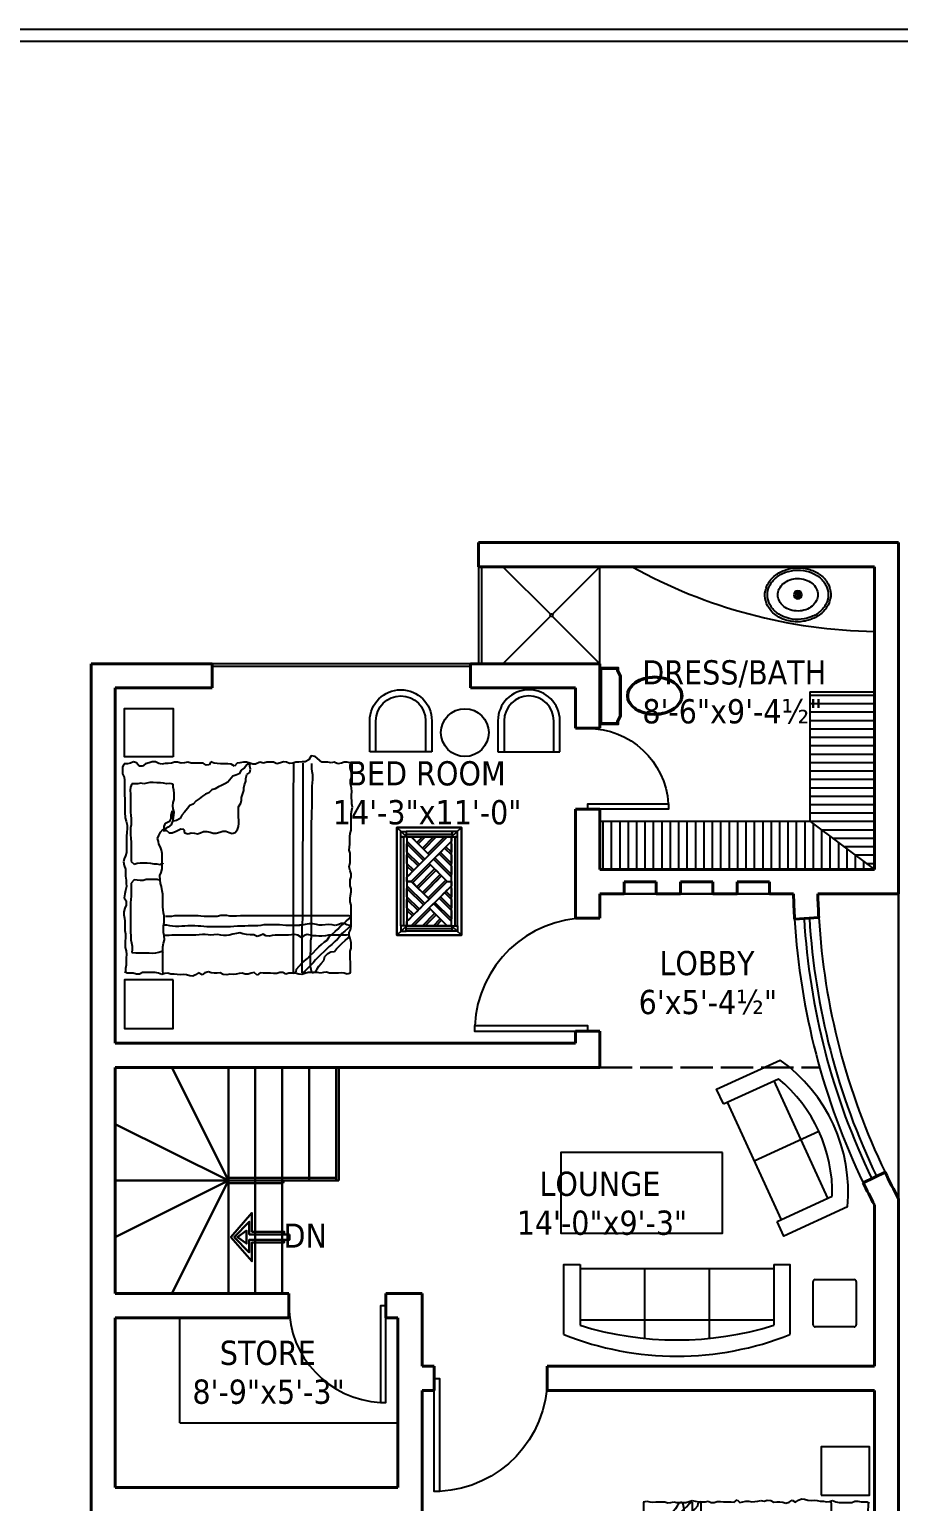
# Model space of a CAD drawing. Header units: inches. Extents: x -33 to 2609, y 38 to 945.
# Drawn here: x 1960 to 2283, y 398 to 945 of the extents above; entities that cross this region are included whole.
import ezdxf
from ezdxf.enums import TextEntityAlignment as Align

# ---------------------------------------------------------------- set-up
doc = ezdxf.new("R2010")
doc.units = ezdxf.units.IN
doc.header["$MEASUREMENT"] = 0
doc.linetypes.add('ACAD_ISO02W100', pattern=[15, 12, -3])
for name, color, linetype in [('D WIND', 12, 'Continuous'), ('FIXTU', 135, 'Continuous'), ('FURN', 11, 'Continuous'), ('FURN 2', 40, 'Continuous'), ('TEXT', 6, 'Continuous')]:
    doc.layers.add(name, color=color, linetype=linetype)
doc.layers.add('WALL 1', color=5, linetype='Continuous', lineweight=40)
doc.layers.add('WALL 2', color=200, linetype='Continuous', lineweight=30)
doc.styles.add('ATTR', font='romans.shx', dxfattribs={"width": 0.8, "height": 0.7})
doc.styles.get("Standard").update_dxf_attribs({"font": 'TAHOMA.TTF'})

# ---------------------------------------------------------------- blocks, each defined once
blk = doc.blocks.new('WC')
for points in [[(-8, -7.5), (-7, -9.5), (-7, -10.5), (0, -10.5), (0, 10.5), (-7, 10.5), (-7, 9.5), (-8, 7.5)], [(-7.5, -7.38), (-6.5, -9.38), (-6.5, -10), (-0.5, -10), (-0.5, 10), (-6.5, 10), (-6.5, 9.38), (-7.5, 7.38)]]:
    blk.add_lwpolyline(points, close=True)
blk.add_ellipse((-20.4, -0.11), major_axis=(10.27, 0), ratio=0.702515)
blk.add_open_spline([(-10.63, -0.11), (-10.63, 0.48), (-10.74, 1.07), (-11.26, 2.39), (-11.76, 3.12), (-13.09, 4.41), (-13.93, 4.99), (-15.86, 5.89), (-16.95, 6.23), (-19.23, 6.61), (-20.42, 6.66), (-22.75, 6.46), (-23.89, 6.22), (-25.96, 5.47), (-26.9, 4.97), (-28.45, 3.78), (-29.06, 3.09), (-29.9, 1.64), (-30.13, 0.87), (-30.2, -0.67), (-30.04, -1.44), (-29.34, -2.92), (-28.79, -3.63), (-27.35, -4.88), (-26.47, -5.42), (-24.47, -6.26), (-23.36, -6.56), (-21.05, -6.86), (-19.86, -6.86), (-17.55, -6.58), (-16.43, -6.29), (-14.42, -5.47), (-13.53, -4.94), (-12.07, -3.7), (-11.51, -3), (-10.8, -1.56), (-10.63, -0.83), (-10.63, -0.11)], degree=3, knots=[0, 0, 0, 0, 0.271398, 0.271398, 0.626197, 0.626197, 0.980997, 0.980997, 1.335796, 1.335796, 1.690595, 1.690595, 2.045394, 2.045394, 2.400193, 2.400193, 2.754992, 2.754992, 3.109792, 3.109792, 3.464591, 3.464591, 3.81939, 3.81939, 4.174189, 4.174189, 4.528988, 4.528988, 4.883787, 4.883787, 5.238587, 5.238587, 5.593386, 5.593386, 5.948185, 5.948185, 6.283185, 6.283185, 6.283185, 6.283185])
blk = doc.blocks.new('WC7')
at = {"xscale": -1, "rotation": 270}
blk.add_blockref('WC', (-0.25, -0.5), dxfattribs=at)
blk = doc.blocks.new('A$C214E517B')
at = {"color": 241}
blk.add_blockref('WC7', (8.52, 28.25), dxfattribs=at)
blk = doc.blocks.new('Sink - Oval top')
for p, q in [((-1, 0), (1, 0)), ((0, 1), (0, -1))]:
    blk.add_line(p, q)
at = {"linetype": 'Continuous'}
for points in [[(-12.23, 0.39, 0.117634), (-11.46, -3.36, 0.104469), (-8.88, -6.8, 0.090016), (-5.08, -9.07, 0.08192), (-0.32, -10.02, 0.08192), (4.49, -9.38, 0.090016), (8.42, -7.36, 0.104469), (11.22, -4.09, 0.117634), (12.23, -0.39, 0.117634), (11.46, 3.36, 0.104469), (8.88, 6.8, 0.090016), (5.08, 9.07, 0.08192), (0.32, 10.02, 0.08192), (-4.49, 9.38, 0.090016), (-8.42, 7.36, 0.104469), (-11.22, 4.09, 0.117634)], [(-11.29, 0.16, 0.118622), (-10.52, -3.25, 0.104678), (-8.07, -6.36, 0.089562), (-4.54, -8.37, 0.081185), (-0.13, -9.15, 0.081185), (4.3, -8.49, 0.089562), (7.89, -6.58, 0.104678), (10.42, -3.55, 0.118622), (11.29, -0.16, 0.118622), (10.52, 3.25, 0.104678), (8.07, 6.36, 0.089562), (4.54, 8.37, 0.081185), (0.13, 9.15, 0.081185), (-4.3, 8.49, 0.089562), (-7.89, 6.58, 0.104678), (-10.42, 3.55, 0.118622)], [(-7.42, 0.08, 0.118283), (-6.91, -2.17, 0.104607), (-5.29, -4.21, 0.089718), (-2.97, -5.53, 0.081436), (-0.07, -6.04, 0.081436), (2.84, -5.59, 0.089718), (5.2, -4.33, 0.104607), (6.86, -2.32, 0.118283), (7.42, -0.08, 0.118283), (6.91, 2.17, 0.104607), (5.29, 4.21, 0.089718), (2.97, 5.53, 0.081436), (0.07, 6.04, 0.081436), (-2.84, 5.59, 0.089718), (-5.2, 4.33, 0.104607), (-6.86, 2.32, 0.118283)]]:
    blk.add_lwpolyline(points, format="xyb", close=True, dxfattribs=at)
for radius in [1.5, 1]:
    blk.add_circle((0, 0), radius)
blk = doc.blocks.new('D-30')
at = {"layer": 'D WIND'}
blk.add_lwpolyline([(0, 0), (2, 0), (2, 30), (0, 30)], close=True, dxfattribs=at)
blk.add_arc((0, 0), 30, 0, 86.1774, dxfattribs=at)
blk = doc.blocks.new('D-42')
at = {"layer": 'D WIND'}
blk.add_lwpolyline([(0, 0), (2, 0), (2, 42), (0, 42)], close=True, dxfattribs=at)
blk.add_arc((0, 0), 42, 0, 87.2706, dxfattribs=at)
blk = doc.blocks.new('D-36')
at = {"layer": 'D WIND'}
blk.add_lwpolyline([(0, 0), (2, 0), (2, 36), (0, 36)], close=True, dxfattribs=at)
blk.add_arc((0, 0), 36, 0, 86.8153, dxfattribs=at)
blk = doc.blocks.new('ARROW')
blk.add_lwpolyline([(1, -19.79), (2, -19.79), (2, -7.79), (9, -7.79), (0, 0), (-9, -7.79), (-2, -7.79), (-2, -19.79), (-1, -19.79)])
for points in [[(-1, -21.77), (1, -21.77), (1, -6.79), (5.7, -6.79), (0, -1.2), (-5.7, -6.79), (-1, -6.79)], [(0, -5.79), (2.39, -5.79), (0, -2.4), (-2.39, -5.79)]]:
    blk.add_lwpolyline(points, close=True)
blk = doc.blocks.new('QBED')
at = {"layer": 'FURN'}
for p, q in [((20.45, 83.99), (20.17, 82.74)), ((20.17, 82.74), (20.45, 81.64)), ((20.59, 83.99), (24.46, 83.99)), ((24.46, 83.99), (25.99, 83.85)), ((25.99, 83.85), (28.62, 83.85)), ((28.62, 83.85), (29.73, 84.13)), ((29.73, 84.13), (31.94, 84.13)), ((31.94, 84.13), (33.33, 83.85)), ((32.6, 81.93), (33.54, 82.95)), ((33.33, 83.85), (34.43, 83.44)), ((33.54, 82.95), (34.25, 83.48)), ((34.43, 83.44), (35.54, 83.44)), ((34.76, 83.55), (34.63, 82.48)), ((34.63, 82.48), (34.63, 75.82)), ((35.54, 83.44), (36.65, 83.99)), ((37.09, 82.9), (36.11, 81.88)), ((36.65, 83.99), (37.9, 84.13)), ((38.03, 83.97), (37.09, 82.9)), ((37.9, 84.13), (45.79, 84.13)), ((38.23, 83.68), (38.49, 82.62)), ((38.49, 82.62), (38.89, 81.55)), ((38.74, 81.17), (39.76, 82.28)), ((39.76, 82.28), (40.74, 83.3)), ((40.74, 83.3), (41.67, 84.06)), ((41.96, 83.28), (41.83, 83.82)), ((41.96, 43.03), (41.96, 83.28)), ((45.79, 84.13), (47.03, 83.85)), ((47.03, 83.85), (48.28, 83.85)), ((48.28, 83.85), (49.39, 83.99)), ((49.39, 83.99), (50.77, 84.13)), ((50.77, 84.13), (51.88, 84.13)), ((51.88, 84.13), (52.99, 83.85)), ((52.99, 83.85), (55.2, 83.85)), ((55.2, 83.85), (56.31, 84.13)), ((56.31, 84.13), (57.42, 84.13)), ((57.42, 84.13), (58.53, 83.85)), ((58.53, 83.85), (60.05, 83.44)), ((60.05, 83.44), (61.57, 83.85)), ((61.57, 83.85), (65.03, 83.85)), ((65.03, 83.85), (66.14, 83.44)), ((66.14, 83.44), (67.25, 83.58)), ((67.25, 83.58), (68.36, 83.71)), ((68.36, 83.71), (71.26, 83.71)), ((71.26, 83.71), (72.37, 83.85)), ((72.37, 83.85), (73.62, 84.13)), ((73.62, 84.13), (79.71, 84.13)), ((79.71, 84.13), (81.1, 84.41)), ((81.1, 84.41), (82.2, 84.68)), ((82.2, 84.68), (83.45, 84.41)), ((83.45, 84.41), (84.56, 84.41)), ((84.56, 84.41), (85.66, 84.27)), ((85.66, 84.27), (86.77, 84.27)), ((86.77, 84.27), (87.88, 84.41)), ((87.88, 84.41), (89.4, 84.27)), ((89.4, 84.27), (90.79, 83.99)), ((90.79, 83.99), (92.17, 83.99)), ((92.17, 83.99), (93.42, 84.41)), ((93.42, 84.41), (94.53, 84.41)), ((94.53, 84.41), (96.74, 83.85)), ((96.74, 83.85), (97.99, 83.85)), ((97.99, 83.85), (98.54, 84.13)), ((98.54, 84.13), (98.82, 82.74)), ((98.82, 82.74), (98.82, 81.64)), ((20.45, 81.64), (20.59, 80.53)), ((20.59, 80.53), (20.45, 79.42)), ((20.45, 79.42), (20.45, 76.1)), ((27.76, 75.53), (28.38, 76.6)), ((28.38, 76.6), (28.51, 78.02)), ((28.51, 78.02), (29.54, 78.68)), ((29.54, 78.68), (30.51, 79.75)), ((31.18, 77.04), (30.43, 75.97)), ((30.51, 79.75), (31.67, 80.82)), ((32.25, 78.11), (31.18, 77.04)), ((31.67, 80.82), (32.6, 81.93)), ((33.14, 79.13), (32.25, 78.11)), ((34.16, 79.97), (33.14, 79.13)), ((33.94, 76.06), (35, 77.13)), ((35.18, 80.77), (34.16, 79.97)), ((35, 77.13), (35.98, 78.19)), ((36.11, 81.88), (35.18, 80.77)), ((35.98, 78.19), (36.83, 79.22)), ((36.83, 79.22), (37.89, 80.11)), ((37.89, 80.11), (38.74, 81.17)), ((38.49, 79.28), (38.23, 78.22)), ((38.23, 78.22), (38.49, 77.15)), ((38.89, 80.48), (38.49, 79.28)), ((38.49, 77.15), (38.63, 75.82)), ((38.89, 81.55), (38.89, 80.48)), ((98.54, 80.53), (98.26, 79.28)), ((98.26, 79.28), (98.82, 77.9)), ((98.82, 81.64), (98.54, 80.53)), ((98.82, 77.9), (98.68, 76.79)), ((98.68, 76.79), (98.82, 75.55)), ((20.45, 76.1), (20.86, 74.99)), ((20.73, 73.89), (20.45, 72.78)), ((20.45, 72.78), (20.73, 71.67)), ((20.86, 74.99), (20.73, 73.89)), ((20.73, 71.67), (20.73, 68.21)), ((21, 70.78), (22.07, 71.49)), ((22.07, 71.49), (23.09, 72.15)), ((23.09, 72.15), (24.11, 73)), ((24.11, 73), (25.18, 73.97)), ((25.18, 73.97), (26.74, 74.42)), ((26.38, 71.93), (25.4, 70.91)), ((27.49, 72.95), (26.38, 71.93)), ((26.74, 74.42), (27.76, 75.53)), ((28.47, 73.97), (27.49, 72.95)), ((29.4, 75.04), (28.47, 73.97)), ((29.14, 71.09), (30.25, 72.11)), ((30.43, 75.97), (29.4, 75.04)), ((30.25, 72.11), (31.18, 73.17)), ((31.18, 73.17), (32.16, 74.24)), ((32.16, 74.24), (32.78, 75.26)), ((32.78, 75.26), (33.94, 76.06)), ((34.36, 74.62), (34.23, 73.29)), ((34.23, 73.29), (34.23, 72.22)), ((34.23, 72.22), (34.36, 71.15)), ((34.63, 75.82), (34.36, 74.62)), ((34.36, 71.15), (34.36, 70.09)), ((38.63, 75.82), (38.36, 73.42)), ((38.36, 73.42), (38.36, 72.35)), ((38.36, 72.35), (38.63, 71.29)), ((38.63, 71.29), (38.76, 69.95)), ((98.82, 75.55), (98.82, 73.33)), ((98.82, 73.33), (101.03, 70.84)), ((20.31, 66.97), (20.03, 65.86)), ((20.03, 65.86), (20.17, 64.75)), ((20.73, 68.21), (20.31, 66.97)), ((20.47, 65.93), (20.51, 66.38)), ((20.51, 66.07), (20.47, 65.93)), ((21.36, 67.13), (20.51, 66.07)), ((20.63, 65.96), (37.43, 65.96)), ((20.65, 69.71), (21, 70.78)), ((20.76, 69.55), (21.83, 69.29)), ((22.38, 68.07), (21.36, 67.13)), ((21.83, 69.29), (23.03, 69.02)), ((23.36, 69.09), (22.38, 68.07)), ((23.03, 69.02), (27.56, 69.02)), ((23.14, 64.91), (24.2, 65.84)), ((24.34, 70.11), (23.36, 69.09)), ((24.2, 65.84), (25.05, 66.87)), ((25.4, 70.91), (24.34, 70.11)), ((25.05, 66.87), (25.94, 67.93)), ((25.94, 67.93), (27, 69)), ((27, 69), (28.07, 70.11)), ((27.56, 69.02), (28.89, 69.15)), ((28.07, 70.11), (29.14, 71.09)), ((28.89, 69.15), (32.63, 69.15)), ((32.63, 69.15), (33.83, 69.42)), ((34.49, 66.75), (33.69, 65.69)), ((33.69, 65.69), (34.63, 64.36)), ((33.83, 69.42), (76.63, 69.42)), ((34.36, 70.09), (34.63, 69.02)), ((34.89, 67.82), (34.49, 66.75)), ((34.63, 69.02), (34.89, 67.82)), ((37.43, 65.96), (39.43, 66.09)), ((38.63, 67.15), (38.36, 66.09)), ((38.36, 66.09), (38.36, 65.02)), ((38.76, 68.62), (38.63, 67.15)), ((38.76, 69.95), (38.76, 68.62)), ((39.43, 66.09), (40.49, 66.22)), ((40.49, 66.22), (98.49, 66.35)), ((76.63, 69.42), (78.23, 69.55)), ((78.23, 69.55), (80.36, 69.55)), ((80.36, 69.55), (82.23, 69.69)), ((82.23, 69.69), (89.96, 69.69)), ((89.96, 69.69), (91.16, 69.82)), ((91.16, 69.82), (92.49, 69.95)), ((92.49, 69.95), (94.23, 69.95)), ((94.23, 69.95), (95.43, 69.69)), ((95.43, 69.69), (96.49, 69.55)), ((96.49, 69.55), (98.36, 69.55)), ((98.96, 66), (98.82, 64.75)), ((99.79, 68.49), (98.96, 67.1)), ((98.96, 67.1), (98.96, 66)), ((101.17, 69.32), (99.79, 68.49)), ((101.03, 70.84), (101.17, 69.32)), ((20.17, 64.75), (20.45, 63.37)), ((20.45, 61.01), (20.17, 59.91)), ((89.16, 62.62), (20.36, 62.62)), ((20.45, 63.37), (20.45, 61.01)), ((20.51, 62.6), (21, 63.8)), ((21, 63.8), (22.03, 63.89)), ((22.03, 63.89), (23.14, 64.91)), ((34.63, 64.36), (34.89, 63.29)), ((34.76, 61.96), (34.63, 60.89)), ((34.63, 60.89), (34.63, 55.96)), ((34.89, 63.29), (34.76, 61.96)), ((38.23, 65.16), (38.23, 59.96)), ((93.29, 62.76), (89.16, 62.62)), ((98.49, 62.76), (93.29, 62.76)), ((98.54, 62.54), (98.4, 61.29)), ((98.4, 61.29), (98.82, 60.18)), ((98.82, 63.64), (98.54, 62.54)), ((98.82, 64.75), (98.82, 63.64)), ((98.82, 60.18), (98.96, 59.08)), ((20.17, 59.91), (20.73, 58.8)), ((20.73, 57.69), (20.31, 56.59)), ((20.31, 56.59), (20.31, 55.34)), ((20.31, 55.34), (20.45, 54.23)), ((20.73, 58.8), (20.73, 57.69)), ((34.49, 54.89), (34.23, 53.83)), ((34.63, 55.96), (34.49, 54.89)), ((38.23, 59.96), (38.49, 57.56)), ((38.49, 57.56), (38.49, 51.69)), ((98.68, 57.97), (98.26, 56.59)), ((98.26, 56.59), (98.82, 55.34)), ((98.96, 59.08), (98.68, 57.97)), ((98.82, 55.34), (98.82, 52.85)), ((20.59, 50.36), (19.76, 49.25)), ((19.76, 49.25), (20.73, 48.14)), ((20.45, 54.23), (20.45, 51.46)), ((20.45, 51.46), (20.59, 50.36)), ((34.49, 50.36), (34.09, 49.29)), ((34.09, 49.29), (34.76, 47.96)), ((34.23, 53.83), (34.36, 52.49)), ((34.36, 52.49), (35.03, 51.43)), ((35.03, 51.43), (34.49, 50.36)), ((38.23, 50.63), (38.09, 49.56)), ((38.09, 49.56), (38.09, 45.96)), ((38.49, 51.69), (38.23, 50.63)), ((98.82, 50.22), (98.13, 48.7)), ((98.82, 52.85), (98.54, 51.6)), ((98.54, 51.6), (98.82, 50.22)), ((20.45, 47.04), (20.17, 45.93)), ((20.17, 45.93), (20.17, 44.82)), ((20.17, 44.82), (20.45, 43.71)), ((20.73, 48.14), (20.45, 47.04)), ((34.76, 47.96), (34.76, 46.63)), ((34.76, 46.63), (34.89, 45.3)), ((34.89, 45.3), (35.16, 43.96)), ((35.16, 43.96), (35.43, 42.76)), ((38.09, 45.96), (37.96, 44.63)), ((37.96, 44.63), (37.96, 41.96)), ((85.8, 43.44), (86.91, 43.85)), ((86.91, 43.85), (88.3, 44.27)), ((88.3, 44.27), (89.4, 44.27)), ((89.4, 44.27), (90.51, 44.54)), ((90.51, 44.54), (91.76, 45.1)), ((91.76, 45.1), (92.86, 45.1)), ((92.86, 45.1), (94.25, 45.37)), ((94.25, 45.37), (95.08, 46.48)), ((95.08, 46.48), (96.33, 46.76)), ((96.74, 44.54), (95.91, 43.3)), ((96.33, 46.76), (97.43, 46.48)), ((97.85, 45.37), (96.74, 44.54)), ((97.43, 46.48), (98.54, 46.62)), ((98.54, 46.62), (97.85, 45.37)), ((98.13, 48.7), (98.13, 47.59)), ((98.13, 47.59), (98.54, 46.48)), ((98.54, 46.48), (98.82, 45.24)), ((98.82, 44.13), (98.68, 42.88)), ((98.82, 45.24), (98.82, 44.13)), ((20.17, 39.15), (19.9, 38.04)), ((20.17, 41.5), (20.03, 40.39)), ((20.03, 40.39), (20.17, 39.15)), ((20.31, 42.61), (20.17, 41.5)), ((20.45, 43.71), (20.31, 42.61)), ((34.63, 38.9), (34.49, 37.83)), ((35.03, 40.23), (34.63, 38.9)), ((35.29, 41.56), (35.03, 40.23)), ((35.43, 42.76), (35.29, 41.56)), ((37.83, 40.63), (37.69, 39.3)), ((37.69, 39.3), (37.69, 30.5)), ((37.96, 41.96), (37.83, 40.63)), ((41.83, 41.56), (41.96, 43.03)), ((41.83, 39.03), (41.83, 41.56)), ((42.09, 37.83), (41.83, 39.03)), ((72.37, 39.98), (72.79, 41.08)), ((72.79, 38.87), (72.37, 39.98)), ((72.79, 41.08), (73.9, 41.91)), ((73.2, 37.62), (72.79, 38.87)), ((73.9, 41.91), (75, 42.33)), ((75, 42.33), (76.11, 42.47)), ((76.11, 42.47), (77.22, 42.47)), ((77.22, 42.47), (78.6, 42.33)), ((78.6, 42.33), (82.34, 42.33)), ((82.34, 42.33), (83.59, 43.16)), ((83.59, 43.16), (84.7, 43.44)), ((84.7, 43.44), (85.8, 43.44)), ((91.48, 38.32), (90.79, 37.21)), ((93.7, 40.25), (91.48, 38.32)), ((94.11, 41.36), (93.7, 40.25)), ((94.53, 42.61), (94.11, 41.36)), ((95.91, 43.3), (94.53, 42.61)), ((98.54, 41.78), (97.43, 40.81)), ((97.43, 40.81), (98.13, 39.56)), ((98.13, 39.56), (98.26, 38.32)), ((98.26, 38.32), (98.26, 35.69)), ((98.68, 42.88), (98.54, 41.78)), ((19.9, 38.04), (20.03, 36.65)), ((20.03, 36.65), (20.59, 35.55)), ((20.59, 35.55), (20.45, 34.44)), ((20.45, 34.44), (20.45, 33.33)), ((20.45, 33.33), (20.59, 32.23)), ((34.49, 37.83), (34.49, 36.77)), ((34.49, 36.77), (34.63, 35.7)), ((34.63, 35.7), (34.89, 34.63)), ((34.76, 33.17), (34.63, 32.1)), ((34.89, 34.63), (34.76, 33.17)), ((41.69, 34.37), (42.09, 35.7)), ((41.69, 29.57), (41.69, 34.37)), ((42.09, 35.7), (42.09, 37.83)), ((72.51, 34.02), (72.93, 35.41)), ((72.51, 32.92), (72.51, 34.02)), ((72.93, 31.81), (72.51, 32.92)), ((72.93, 35.41), (73.2, 36.52)), ((73.2, 36.52), (73.2, 37.62)), ((88.99, 33.61), (88.57, 32.36)), ((89.68, 34.86), (88.99, 33.61)), ((90.23, 35.96), (89.68, 34.86)), ((90.79, 37.21), (90.23, 35.96)), ((98.26, 35.69), (98.4, 34.44)), ((98.4, 34.44), (98.54, 33.33)), ((98.54, 33.33), (98.96, 32.09)), ((20.59, 29.87), (19.9, 28.77)), ((19.9, 28.77), (20.59, 27.52)), ((20.59, 27.52), (19.9, 26.41)), ((20.59, 32.23), (21, 31.12)), ((21, 31.12), (20.59, 29.87)), ((34.63, 32.1), (34.76, 31.03)), ((34.76, 27.7), (34.63, 26.5)), ((34.76, 31.03), (34.89, 29.97)), ((34.89, 28.9), (34.76, 27.7)), ((34.89, 29.97), (34.89, 28.9)), ((37.69, 30.5), (37.83, 29.44)), ((37.83, 29.44), (37.96, 28.37)), ((37.96, 28.37), (37.96, 27.3)), ((41.83, 28.37), (41.69, 29.57)), ((41.96, 27.3), (41.83, 28.37)), ((72.23, 27.1), (72.65, 28.21)), ((72.65, 28.21), (73.06, 29.32)), ((73.06, 30.56), (72.93, 31.81)), ((73.06, 29.32), (73.06, 30.56)), ((85.25, 27.66), (84.56, 26.55)), ((86.22, 28.9), (85.25, 27.66)), ((87.05, 30.01), (86.22, 28.9)), ((87.46, 31.26), (87.05, 30.01)), ((88.57, 32.36), (87.46, 31.26)), ((97.85, 31.39), (97.71, 30.29)), ((97.71, 30.29), (98.54, 29.18)), ((98.96, 32.09), (97.85, 31.39)), ((98.54, 29.18), (98.54, 24.75)), ((19.9, 26.41), (19.34, 25.3)), ((19.34, 25.3), (19.48, 24.2)), ((19.48, 24.2), (19.9, 22.95)), ((19.9, 22.95), (20.03, 21.71)), ((34.63, 26.5), (34.63, 17.57)), ((37.96, 27.3), (38.09, 26.1)), ((38.09, 23.44), (37.96, 22.37)), ((37.96, 22.37), (37.96, 21.31)), ((38.09, 26.1), (38.09, 23.44)), ((41.96, 18.64), (41.96, 27.3)), ((72.51, 26), (72.23, 27.1)), ((72.23, 23.64), (72.65, 24.75)), ((72.65, 22.26), (72.23, 23.64)), ((72.65, 24.75), (72.51, 26)), ((74.03, 21.98), (72.65, 22.26)), ((74.17, 20.88), (74.03, 21.98)), ((80.26, 22.26), (79.16, 21.29)), ((81.65, 23.37), (80.26, 22.26)), ((82.76, 24.2), (81.65, 23.37)), ((83.31, 25.44), (82.76, 24.2)), ((84.56, 26.55), (83.31, 25.44)), ((98.54, 24.75), (98.82, 23.51)), ((98.68, 22.26), (98.54, 21.01)), ((98.82, 23.51), (98.68, 22.26)), ((20.03, 21.71), (19.9, 20.6)), ((19.9, 20.6), (20.03, 19.49)), ((20.03, 19.49), (20.17, 18.38)), ((20.17, 18.38), (20.17, 17.14)), ((20.17, 17.14), (20.45, 16.03)), ((34.63, 17.57), (34.49, 16.51)), ((34.49, 16.51), (34.49, 14.37)), ((37.96, 21.31), (37.83, 20.11)), ((37.83, 20.11), (37.83, 18.91)), ((37.83, 18.91), (37.96, 17.84)), ((37.96, 17.84), (38.09, 16.77)), ((38.09, 16.77), (38.36, 15.71)), ((41.69, 17.57), (41.96, 18.64)), ((41.69, 15.17), (41.69, 17.57)), ((72.65, 17.69), (73.2, 19.21)), ((72.65, 16.58), (72.65, 17.69)), ((73.62, 15.48), (72.65, 16.58)), ((73.2, 19.21), (74.17, 20.88)), ((75.56, 17.28), (74.73, 16.17)), ((76.94, 17.83), (75.56, 17.28)), ((76.25, 15.2), (76.94, 16.72)), ((76.66, 16.72), (77.91, 17.28)), ((76.94, 16.72), (76.66, 16.72)), ((76.8, 18.11), (78.05, 18.11)), ((76.94, 18.11), (76.8, 17.83)), ((77.22, 19.35), (76.94, 18.11)), ((77.91, 20.6), (77.22, 19.35)), ((79.16, 21.29), (77.91, 20.6)), ((78.6, 17.97), (77.91, 18.11)), ((77.91, 17.28), (79.16, 17.28)), ((78.05, 18.11), (79.16, 18.25)), ((79.71, 17.97), (78.6, 17.97)), ((79.16, 18.25), (80.26, 18.38)), ((79.16, 17.28), (80.82, 17.83)), ((80.82, 17.83), (79.71, 17.97)), ((80.26, 18.38), (81.51, 18.11)), ((81.51, 18.11), (82.62, 17.97)), ((82.62, 17.97), (83.86, 18.11)), ((83.86, 18.11), (84.97, 18.38)), ((84.97, 18.38), (87.33, 18.38)), ((87.33, 18.38), (88.43, 18.25)), ((88.43, 18.25), (89.54, 18.11)), ((89.54, 18.11), (90.65, 18.11)), ((90.65, 18.11), (90.93, 16.86)), ((90.93, 16.86), (90.79, 15.62)), ((98.54, 17.42), (98.4, 16.17)), ((98.54, 21.01), (98.82, 19.63)), ((98.82, 18.52), (98.54, 17.42)), ((98.82, 19.63), (98.82, 18.52)), ((20.31, 14.92), (20.03, 13.82)), ((20.03, 13.82), (20.45, 12.57)), ((20.45, 16.03), (20.31, 14.92)), ((20.31, 14.37), (21.42, 14.23)), ((20.45, 12.57), (20.73, 11.33)), ((20.73, 11.33), (20.73, 6.62)), ((21.42, 14.23), (30.28, 14.23)), ((27.93, 10.49), (28.06, 11.6)), ((28.06, 11.6), (28.34, 12.71)), ((28.62, 13.82), (28.2, 14.37)), ((28.34, 12.71), (28.62, 13.82)), ((30.28, 14.23), (31.66, 14.51)), ((31.66, 14.51), (32.91, 14.79)), ((32.91, 14.79), (34.43, 14.65)), ((34.43, 14.65), (35.54, 14.51)), ((34.49, 14.37), (34.49, 14.64)), ((35.54, 14.51), (38.03, 14.51)), ((38.03, 14.51), (39.28, 14.65)), ((38.36, 15.71), (38.36, 14.64)), ((39.28, 14.65), (41.77, 14.65)), ((41.77, 14.65), (42.88, 14.51)), ((42.88, 14.51), (43.99, 14.37)), ((43.99, 14.37), (45.1, 14.23)), ((45.1, 14.23), (49.8, 14.23)), ((49.8, 14.23), (51.05, 13.96)), ((51.05, 13.96), (52.71, 13.68)), ((52.71, 13.68), (53.82, 13.4)), ((53.82, 13.4), (55.2, 13.26)), ((54.93, 13.4), (55.34, 12.16)), ((55.2, 13.26), (56.73, 13.12)), ((55.34, 12.16), (55.34, 8)), ((56.73, 13.12), (57.83, 13.54)), ((57.83, 13.54), (59.22, 13.96)), ((59.22, 13.96), (64.9, 13.96)), ((60.88, 13.12), (61.43, 14.23)), ((61.16, 12.02), (60.88, 13.12)), ((61.43, 14.23), (61.16, 14.09)), ((61.16, 10.91), (61.16, 12.02)), ((64.9, 13.96), (66.14, 13.68)), ((66.14, 13.68), (67.25, 13.4)), ((67.25, 13.4), (68.36, 12.71)), ((68.36, 12.71), (69.46, 12.57)), ((69.46, 12.57), (70.57, 12.29)), ((70.57, 12.29), (71.68, 12.71)), ((71.68, 12.71), (72.93, 13.4)), ((72.93, 13.4), (74.03, 14.37)), ((74.17, 15.06), (73.06, 14.65)), ((73.06, 14.65), (75, 14.65)), ((74.03, 14.37), (73.62, 15.48)), ((74.73, 16.17), (74.17, 15.06)), ((75, 14.65), (76.25, 15.2)), ((90.79, 15.62), (91.06, 14.51)), ((91.06, 14.51), (91.2, 13.4)), ((91.2, 13.4), (91.2, 12.02)), ((91.2, 12.02), (91.34, 10.63)), ((98.4, 15.06), (98.13, 13.82)), ((98.13, 13.82), (98.4, 12.71)), ((98.4, 16.17), (98.4, 15.06)), ((98.4, 12.71), (98.96, 11.46)), ((98.96, 11.46), (98.96, 10.22)), ((20.73, 6.62), (20.17, 5.51)), ((20.17, 5.51), (20.17, 4.4)), ((28.06, 9.11), (27.93, 10.49)), ((28.06, 4.13), (28.06, 9.11)), ((55.34, 8), (54.93, 6.9)), ((54.93, 6.9), (54.93, 5.79)), ((54.93, 5.79), (55.06, 4.68)), ((61.3, 9.66), (61.16, 10.91)), ((61.43, 8.42), (61.3, 9.66)), ((61.3, 4.68), (61.43, 5.79)), ((61.43, 5.79), (61.43, 8.42)), ((91.06, 8.28), (90.79, 7.17)), ((90.79, 7.17), (91.06, 6.07)), ((91.06, 6.07), (90.79, 4.96)), ((91.34, 9.39), (91.06, 8.28)), ((91.34, 10.63), (91.34, 9.39)), ((98.26, 7.73), (97.43, 6.62)), ((97.43, 6.62), (97.43, 5.37)), ((98.68, 9.11), (98.26, 7.73)), ((98.96, 10.22), (98.68, 9.11)), ((20.17, 4.4), (20.45, 3.16)), ((20.45, 3.16), (20.45, 0.94)), ((20.45, 0.94), (21, -0.02)), ((22.25, 0.39), (20.73, 0.39)), ((23.5, 0.53), (22.25, 0.39)), ((26.13, 0.53), (23.5, 0.53)), ((27.37, 0.67), (26.13, 0.53)), ((28.76, 0.53), (27.37, 0.67)), ((28.2, 2.74), (28.06, 4.13)), ((29.31, 2.88), (28.2, 2.74)), ((30, 0.25), (28.76, 0.53)), ((30.56, 2.88), (29.31, 2.88)), ((32.22, 0.25), (30, 0.25)), ((31.8, 2.61), (30.56, 2.88)), ((32.91, 2.33), (31.8, 2.61)), ((33.74, 0.39), (32.22, 0.25)), ((34.3, 2.33), (32.91, 2.33)), ((35.13, 0.39), (33.74, 0.39)), ((35.82, 2.19), (34.3, 2.33)), ((36.37, 0.11), (35.13, 0.39)), ((46.62, 2.19), (35.82, 2.19)), ((39.83, 0.11), (36.37, 0.11)), ((40.94, -0.02), (39.83, 0.11)), ((44.68, 0.11), (43.3, -0.3)), ((45.79, 0.53), (44.68, 0.11)), ((47.31, 0.53), (45.79, 0.53)), ((47.86, 2.33), (46.62, 2.19)), ((48.42, -0.16), (47.31, 0.53)), ((49.11, 2.47), (47.86, 2.33)), ((49.94, 0.11), (48.42, -0.16)), ((53.96, 2.47), (49.11, 2.47)), ((51.19, 0.39), (49.94, 0.11)), ((52.71, 0.67), (51.19, 0.39)), ((53.96, 0.53), (52.71, 0.67)), ((55.2, 3.57), (53.96, 2.47)), ((55.06, 0.53), (53.96, 0.53)), ((55.06, 4.68), (55.2, 3.57)), ((56.59, 0.39), (55.06, 0.53)), ((59.08, 0.39), (56.59, 0.39)), ((60.46, -0.16), (59.08, 0.39)), ((61.02, 3.57), (61.3, 4.68)), ((61.99, 2.47), (61.02, 3.57)), ((69.19, 2.47), (61.99, 2.47)), ((64.06, 0.39), (62.96, -0.16)), ((65.31, 0.67), (64.06, 0.39)), ((71.26, 0.67), (65.31, 0.67)), ((70.57, 2.33), (69.19, 2.47)), ((71.96, 2.19), (70.57, 2.33)), ((72.93, 0.81), (71.26, 0.67)), ((74.45, 2.19), (71.96, 2.19)), ((74.17, 0.94), (72.93, 0.81)), ((75.42, 0.94), (74.17, 0.94)), ((75.56, 2.47), (74.45, 2.19)), ((76.94, 0.53), (75.42, 0.94)), ((77.91, 2.47), (75.56, 2.47)), ((78.19, 0.25), (76.94, 0.53)), ((79.02, 2.33), (77.91, 2.47)), ((80.26, 0.11), (78.19, 0.25)), ((80.26, 2.19), (79.02, 2.33)), ((87.05, 2.19), (80.26, 2.19)), ((85.39, 0.11), (80.26, 0.11)), ((86.5, -0.02), (85.39, 0.11)), ((88.43, 2.05), (87.05, 2.19)), ((89.54, 2.19), (88.43, 2.05)), ((90.79, 2.74), (89.54, 2.19)), ((90.79, 4.96), (90.79, 2.74)), ((97.43, 5.37), (98.68, 4.4)), ((98.54, 2.19), (98.26, 1.08)), ((98.26, 1.08), (98.26, -0.16)), ((98.96, 3.3), (98.54, 2.19)), ((98.68, 4.4), (98.96, 3.3)), ((42.19, -0.3), (40.94, -0.02)), ((43.3, -0.3), (42.19, -0.3)), ((61.85, -0.44), (60.46, -0.16)), ((62.96, -0.16), (61.85, -0.44)), ((92.17, -0.02), (86.5, -0.02)), ((93.28, -0.16), (92.17, -0.02)), ((94.53, -0.72), (93.28, -0.16)), ((97.16, -0.72), (94.53, -0.72)), ((98.26, -0.16), (97.16, -0.72))]:
    blk.add_line(p, q, dxfattribs=at)
for points in [[(18, 18), (18, 0), (0, 0), (0, 18)], [(100.82, 18), (100.82, 0), (118.82, 0), (118.82, 18)]]:
    blk.add_lwpolyline(points, close=True, dxfattribs=at)
blk = doc.blocks.new('CHAIR3')
at = {"color": 0}
for p, q in [((15, 15), (0, 15)), ((0, 15), (0, -15)), ((15, 12), (0, 12)), ((0, -12), (15, -12)), ((0, -15), (15, -15))]:
    blk.add_line(p, q, dxfattribs=at)
for radius in [15, 12]:
    blk.add_arc((15, 0), radius, 270, 90, dxfattribs=at)
blk = doc.blocks.new('TABLE-1')
at = {"layer": 'FURN'}
for p, q in [((25.73, 7.86), (-14.27, 7.86)), ((-14.27, 7.86), (-14.27, -16.14)), ((-12.77, 6.36, -15.5), (-12.77, 4.36, -15.5)), ((-10.77, 6.36, -15.5), (-12.77, 6.36, -15.5)), ((-10.77, 4.36, -15.5), (-10.77, 6.36, -15.5)), ((22.23, 6.36, -2), (-10.77, 6.36, -2)), ((-10.77, 6.36, -2), (-10.77, 5.36, -2)), ((22.23, 4.36, -15.5), (22.23, 6.36, -15.5)), ((22.23, 6.36, -15.5), (24.23, 6.36, -15.5)), ((22.23, 5.36, -2), (22.23, 6.36, -2)), ((24.23, 6.36, -15.5), (24.23, 4.36, -15.5)), ((25.73, -16.14), (25.73, 7.86)), ((-12.77, 4.36, -15.5), (-10.77, 4.36, -15.5)), ((-12.77, -12.64, -2), (-12.77, 4.36, -2)), ((-12.77, 4.36, -2), (-11.77, 4.36, -2)), ((-11.77, 4.36, -2), (-11.77, -12.64, -2)), ((-10.77, 5.36, -2), (22.23, 5.36, -2)), ((4.13, 4.11, 1), (-10.77, -10.8, 1)), ((-10.77, -12.39, 1), (-10.77, 4.11, 1)), ((-10.77, 4.11, 1), (22.23, 4.11, 1)), ((-10.77, 2.52, 1), (-10.77, 4.11, 1)), ((-10.77, 4.11, 1), (-9.18, 4.11, 1)), ((-4.12, -4.14, 1), (-10.77, 2.52, 1)), ((-10.28, 1.99, 1), (-10.77, 1.51, 1)), ((-10.77, -1.59, 1), (-8.73, 0.44, 1)), ((-8.73, 0.44, 1), (-10.28, 1.99, 1)), ((-9.18, 4.11, 1), (-2.52, -2.55, 1)), ((-9.18, -12.39, 1), (5.73, 2.52, 1)), ((-8.19, 4.11, 1), (-2.06, -2.06, 1)), ((-0.51, -0.51, 1), (-5.08, 4.11, 1)), ((-4.08, 4.11, 1), (0, 0, 1)), ((1.55, 1.55, 1), (-0.97, 4.11, 1)), ((6.2, 2, 1), (-0.44, -4.61, 1)), ((0, 0, 1), (1.55, 1.55, 1)), ((0.03, 4.11, 1), (2.06, 2.06, 1)), ((1.11, -6.16, 1), (7.76, 0.41, 1)), ((2.06, 2.06, 1), (3.61, 3.61, 1)), ((3.61, 3.61, 1), (3.13, 4.11, 1)), ((5.73, 4.11, 1), (4.13, 4.11, 1)), ((20.63, 4.11, 1), (5.73, -10.8, 1)), ((5.73, 2.52, 1), (5.73, 4.11, 1)), ((5.73, 2.52, 1), (5.73, 4.11, 1)), ((5.73, 4.11, 1), (7.32, 4.11, 1)), ((12.38, -4.14, 1), (5.73, 2.52, 1)), ((7.76, 0.41, 1), (6.2, 2, 1)), ((7.32, 4.11, 1), (13.98, -2.55, 1)), ((7.32, -12.39, 1), (22.23, 2.52, 1)), ((8.31, 4.11, 1), (14.44, -2.06, 1)), ((15.99, -0.51, 1), (11.42, 4.11, 1)), ((12.42, 4.11, 1), (16.5, 0, 1)), ((18.05, 1.55, 1), (15.53, 4.11, 1)), ((22.23, 1.52, 1), (16.06, -4.61, 1)), ((16.5, 0, 1), (18.05, 1.55, 1)), ((16.53, 4.11, 1), (18.56, 2.06, 1)), ((18.56, 2.06, 1), (20.11, 3.61, 1)), ((20.11, 3.61, 1), (19.63, 4.11, 1)), ((22.23, 4.11, 1), (20.63, 4.11, 1)), ((24.23, 4.36, -15.5), (22.23, 4.36, -15.5)), ((22.23, 4.11, 1), (22.23, -12.39, 1)), ((22.23, 2.52, 1), (22.23, 4.11, 1)), ((23.23, 4.36, -2), (23.23, -12.64, -2)), ((24.23, 4.36, -2), (23.23, 4.36, -2)), ((24.23, -12.64, -2), (24.23, 4.36, -2)), ((-8.22, -0.07, 1), (-10.77, -2.59, 1)), ((-10.77, -5.7, 1), (-6.67, -1.62, 1)), ((-6.16, -2.13, 1), (-10.77, -6.69, 1)), ((-10.77, -9.81, 1), (-4.61, -3.68, 1)), ((-6.67, -1.62, 1), (-8.22, -0.07, 1)), ((-4.61, -3.68, 1), (-6.16, -2.13, 1)), ((-2.06, -2.06, 1), (-0.51, -0.51, 1)), ((-0.93, -4.14, 1), (5.73, -10.8, 1)), ((-0.44, -4.61, 1), (1.11, -6.16, 1)), ((8.27, -0.06, 1), (1.62, -6.67, 1)), ((3.17, -8.22, 1), (9.82, -1.65, 1)), ((10.33, -2.12, 1), (3.68, -8.73, 1)), ((5.23, -10.28, 1), (11.88, -3.71, 1)), ((9.82, -1.65, 1), (8.27, -0.06, 1)), ((11.88, -3.71, 1), (10.33, -2.12, 1)), ((14.44, -2.06, 1), (15.99, -0.51, 1)), ((15.57, -4.14, 1), (22.23, -10.8, 1)), ((16.06, -4.61, 1), (17.61, -6.16, 1)), ((17.61, -6.16, 1), (22.23, -1.59, 1)), ((22.23, -2.59, 1), (18.12, -6.67, 1)), ((-10.77, -10.8, 1), (-10.77, -12.39, 1)), ((-7.08, -10.36, 1), (-8.67, -11.91, 1)), ((-5.08, -12.39, 1), (-7.08, -10.36, 1)), ((-5.02, -8.3, 1), (-6.61, -9.85, 1)), ((-6.61, -9.85, 1), (-4.08, -12.39, 1)), ((-0.97, -12.39, 1), (-5.02, -8.3, 1)), ((-2.96, -6.24, 1), (-4.54, -7.79, 1)), ((-4.54, -7.79, 1), (0.03, -12.39, 1)), ((3.13, -12.39, 1), (-2.96, -6.24, 1)), ((4.13, -12.39, 1), (-2.52, -5.73, 1)), ((1.62, -6.67, 1), (3.17, -8.22, 1)), ((5.73, -6.7, 1), (3.68, -8.73, 1)), ((3.68, -8.73, 1), (5.23, -10.28, 1)), ((3.68, -8.73, 1), (5.23, -10.28, 1)), ((5.23, -10.28, 1), (5.73, -9.79, 1)), ((5.73, -10.8, 1), (5.73, -12.39, 1)), ((5.73, -10.8, 1), (5.73, -12.39, 1)), ((11.48, -8.3, 1), (9.89, -9.85, 1)), ((9.89, -9.85, 1), (12.42, -12.39, 1)), ((15.53, -12.39, 1), (11.48, -8.3, 1)), ((13.54, -6.24, 1), (11.96, -7.79, 1)), ((11.96, -7.79, 1), (16.53, -12.39, 1)), ((19.63, -12.39, 1), (13.54, -6.24, 1)), ((20.63, -12.39, 1), (13.98, -5.73, 1)), ((18.12, -6.67, 1), (19.67, -8.22, 1)), ((19.67, -8.22, 1), (22.23, -5.69, 1)), ((22.23, -6.7, 1), (20.18, -8.73, 1)), ((20.18, -8.73, 1), (21.73, -10.28, 1)), ((21.73, -10.28, 1), (22.23, -9.79, 1)), ((22.23, -10.8, 1), (22.23, -12.39, 1)), ((-14.27, -16.14), (25.73, -16.14)), ((-12.77, -14.64, -15.5), (-12.77, -12.64, -15.5)), ((-12.77, -12.64, -15.5), (-10.77, -12.64, -15.5)), ((-11.77, -12.64, -2), (-12.77, -12.64, -2)), ((-10.77, -14.64, -15.5), (-12.77, -14.64, -15.5)), ((22.23, -12.39, 1), (-10.77, -12.39, 1)), ((-10.77, -12.39, 1), (-9.18, -12.39, 1)), ((-10.77, -12.64, -15.5), (-10.77, -14.64, -15.5)), ((-10.77, -13.64, -2), (22.23, -13.64, -2)), ((-10.77, -14.64, -2), (-10.77, -13.64, -2)), ((22.23, -14.64, -2), (-10.77, -14.64, -2)), ((-8.67, -11.91, 1), (-8.19, -12.39, 1)), ((5.73, -12.39, 1), (4.13, -12.39, 1)), ((5.73, -12.39, 1), (7.32, -12.39, 1)), ((22.23, -12.39, 1), (20.63, -12.39, 1)), ((24.23, -12.64, -15.5), (22.23, -12.64, -15.5)), ((22.23, -12.64, -15.5), (22.23, -14.64, -15.5)), ((22.23, -13.64, -2), (22.23, -14.64, -2)), ((22.23, -14.64, -15.5), (24.23, -14.64, -15.5)), ((23.23, -12.64, -2), (24.23, -12.64, -2)), ((24.23, -14.64, -15.5), (24.23, -12.64, -15.5))]:
    blk.add_line(p, q, dxfattribs=at)
for points in [[(25.73, 7.86, 1), (-14.27, 7.86, 1), (-10.77, 4.11, 1), (22.23, 4.11, 1)], [(25.73, 7.86, 1), (25.73, 7.86), (-14.27, 7.86), (-14.27, 7.86, 1)], [(-10.77, 4.11, 1), (-14.27, 7.86, 1), (-14.27, -16.14, 1), (-10.77, -12.39, 1)], [(-14.27, 7.86, 1), (-14.27, 7.86), (-14.27, -16.14), (-14.27, -16.14, 1)], [(22.23, 4.11, 1), (25.73, 7.86, 1), (25.73, -16.14, 1), (22.23, -12.39, 1)], [(25.73, -16.14, 1), (25.73, -16.14), (25.73, 7.86), (25.73, 7.86, 1)], [(-10.77, 4.11, 1), (-10.77, 4.11), (-10.77, -12.39), (-10.77, -12.39, 1)], [(-10.77, 1.51, 1), (-10.28, 1.99, 1), (-8.73, 0.44, 1), (-10.77, -1.59, 1)], [(-10.28, 1.99, 1), (-10.77, 1.51, 1), (-10.77, 1.51), (-10.28, 1.99)], [(-8.73, 0.44, 1), (-10.77, -1.59, 1), (-10.77, -1.59), (-8.73, 0.44)], [(-0.51, -0.51, 1), (-5.08, 4.11, 1), (-8.19, 4.11, 1), (-2.06, -2.06, 1)], [(1.55, 1.55, 1), (-0.97, 4.11, 1), (-4.08, 4.11, 1), (0, 0, 1)], [(7.76, 0.41, 1), (1.11, -6.16, 1), (-0.44, -4.61, 1), (6.2, 2, 1)], [(3.13, 4.11, 1), (3.61, 3.61, 1), (2.06, 2.06, 1), (0.03, 4.11, 1)], [(15.99, -0.51, 1), (11.42, 4.11, 1), (8.31, 4.11, 1), (14.44, -2.06, 1)], [(18.05, 1.55, 1), (15.53, 4.11, 1), (12.42, 4.11, 1), (16.5, 0, 1)], [(22.23, -1.59, 1), (17.61, -6.16, 1), (16.06, -4.61, 1), (22.23, 1.52, 1)], [(19.63, 4.11, 1), (20.11, 3.61, 1), (18.56, 2.06, 1), (16.53, 4.11, 1)], [(-8.22, -0.07, 1), (-10.77, -2.59, 1), (-10.77, -2.59), (-8.22, -0.07)], [(-10.77, -2.59, 1), (-8.22, -0.07, 1), (-6.67, -1.62, 1), (-10.77, -5.7, 1)], [(-6.16, -2.13, 1), (-10.77, -6.69, 1), (-10.77, -6.69), (-6.16, -2.13)], [(-10.77, -6.69, 1), (-6.16, -2.13, 1), (-4.61, -3.68, 1), (-10.77, -9.81, 1)], [(-4.61, -3.68), (-10.77, -9.81), (-10.77, -9.81, 1), (-4.61, -3.68, 1)], [(-10.77, -10.8), (-4.12, -4.14), (-4.12, -4.14, 1), (-10.77, -10.8, 1)], [(9.82, -1.65, 1), (3.17, -8.22, 1), (1.62, -6.67, 1), (8.27, -0.06, 1)], [(11.88, -3.71, 1), (5.23, -10.28, 1), (3.68, -8.73, 1), (10.33, -2.12, 1)], [(22.23, -5.69, 1), (19.67, -8.22, 1), (18.12, -6.67, 1), (22.23, -2.59, 1)], [(-5.08, -12.39, 1), (-7.08, -10.36, 1), (-8.67, -11.91, 1), (-8.19, -12.39, 1)], [(-0.97, -12.39, 1), (-5.02, -8.3, 1), (-6.61, -9.85, 1), (-4.08, -12.39, 1)], [(3.13, -12.39, 1), (-2.96, -6.24, 1), (-4.54, -7.79, 1), (0.03, -12.39, 1)], [(11.42, -12.39, 1), (9.42, -10.36, 1), (7.83, -11.91, 1), (8.31, -12.39, 1)], [(15.53, -12.39, 1), (11.48, -8.3, 1), (9.89, -9.85, 1), (12.42, -12.39, 1)], [(19.63, -12.39, 1), (13.54, -6.24, 1), (11.96, -7.79, 1), (16.53, -12.39, 1)], [(22.23, -9.79, 1), (21.73, -10.28, 1), (20.18, -8.73, 1), (22.23, -6.7, 1)], [(22.23, -12.39, 1), (-10.77, -12.39, 1), (-14.27, -16.14, 1), (25.73, -16.14, 1)], [(-14.27, -16.14, 1), (-14.27, -16.14), (25.73, -16.14), (25.73, -16.14, 1)]]:
    blk.add_3dface(points, dxfattribs=at)
for points, invisible_edges in [([(-9.18, 4.11, 1), (-10.77, 2.52, 1), (-4.12, -4.14, 1), (-2.52, -2.55, 1)], 1), ([(5.73, 2.52, 1), (4.13, 4.11, 1), (-10.77, -10.8, 1), (-9.18, -12.39, 1)], 5), ([(-9.18, 4.11, 1), (-10.77, 2.52, 1), (-10.77, 4.11, 1)], 1), ([(5.73, 2.52, 1), (4.13, 4.11, 1), (5.73, 4.11, 1)], 1), ([(22.23, 2.52, 1), (20.63, 4.11, 1), (5.73, -10.8, 1), (7.32, -12.39, 1)], 5), ([(7.32, 4.11, 1), (5.73, 2.52, 1), (12.38, -4.14, 1), (13.98, -2.55, 1)], 1), ([(7.32, 4.11, 1), (5.73, 2.52, 1), (5.73, 4.11, 1)], 1), ([(22.23, 2.52, 1), (20.63, 4.11, 1), (22.23, 4.11, 1)], 1), ([(5.73, -10.8, 1), (4.13, -12.39, 1), (-2.52, -5.73, 1), (-0.93, -4.14, 1)], 1), ([(22.23, -10.8, 1), (20.63, -12.39, 1), (13.98, -5.73, 1), (15.57, -4.14, 1)], 1), ([(-9.18, -12.39, 1), (-10.77, -10.8, 1), (-10.77, -12.39, 1)], 1), ([(4.13, -12.39, 1), (5.73, -10.8, 1), (5.73, -12.39, 1)], 1), ([(7.32, -12.39, 1), (5.73, -10.8, 1), (5.73, -12.39, 1)], 1), ([(20.63, -12.39, 1), (22.23, -10.8, 1), (22.23, -12.39, 1)], 1)]:
    blk.add_3dface(points, dxfattribs=dict(at, invisible_edges=invisible_edges))
blk = doc.blocks.new('Sofa - Roundback 7 ft.')
at = {"linetype": 'Continuous'}
for p, q in [((-12.00002, -32.4421), (-12.00003, -6.5971)), ((11.99997, -32.4421), (11.99998, -6.5971)), ((-36.000027, -34), (-36.000027, -11.4696)), ((-35.999844, -13.3819), (35.9998, -13.3819)), ((35.99998, -34), (35.99998, -11.4696)), ((-36.000027, -32.4421), (35.99998, -32.4421))]:
    blk.add_line(p, q, dxfattribs=at)
for points in [[(-36.000027, -34), (-42.000027, -34), (-42.000027, -8)], [(41.99998, -8), (41.99998, -34), (35.99998, -34)]]:
    blk.add_lwpolyline(points, dxfattribs=at)
for centre, radius, start, end in [((0, -114.25), 114.25, 68.43141, 111.5686), ((-0.00001, -127.1968), 121.1968, 72.72033, 107.2797)]:
    blk.add_arc(centre, radius, start, end, dxfattribs=at)
blk = doc.blocks.new('Sofa - Roundback Loveseat 5 ft.')
at = {"linetype": 'Continuous'}
for p, q in [((0, -32.44198), (0, -5.99998)), ((-24, -33.99998), (-24, -11.46958)), ((-23.9998, -13.38178), (23.99986, -13.38178)), ((24.00004, -33.99998), (24.00004, -11.46958)), ((-24, -32.44198), (24.00004, -32.44198))]:
    blk.add_line(p, q, dxfattribs=at)
for points in [[(-24, -33.99998), (-30, -33.99998), (-30, -7.99998)], [(30.00004, -7.99998), (30.00004, -33.99998), (24.00004, -33.99998)]]:
    blk.add_lwpolyline(points, dxfattribs=at)
for centre, radius, start, end in [((0, -60.24998), 60.24998, 60.13715, 119.8628), ((0, -61.38438), 55.38444, 64.32083, 115.6792)]:
    blk.add_arc(centre, radius, start, end, dxfattribs=at)
blk = doc.blocks.new('OTTOMAN')
at = {"linetype": 'Continuous'}
for p, q in [((-11, -9), (-11, 9)), ((-10, 10), (10, 10)), ((11, 9), (11, -9)), ((10, -10), (-10, -10))]:
    blk.add_line(p, q, dxfattribs=at)
for centre, start, end in [((-10, 9), 90, 180), ((10, 9), 0, 90), ((-10, -9), 180, 270), ((10, -9), 270, 0)]:
    blk.add_arc(centre, 1, start, end, dxfattribs=at)
at = {"style": 'ATTR', "width": 0.8, "flags": 9}
blk.add_attdef('ESTCODE', (0, 0), '', height=0.7, dxfattribs=at)

msp = doc.modelspace()

# ---------------------------------------------------------------- hatches: boundary and pattern name
at = {"layer": 'FURN 2'}
h = msp.add_hatch(dxfattribs=at)
h.set_pattern_fill('LINE', color=256, scale=25, style=0)
h.set_pattern_definition([(180, (3954.322, 82.2752), (0, 3.125), [])])
h.paths.add_polyline_path([(2249.8114, 651.0812), (2273.8114, 633.0812), (2273.8114, 699.0812), (2249.8114, 699.0812)])
h = msp.add_hatch(dxfattribs=at)
h.set_pattern_fill('LINE', color=256, scale=25, angle=90, style=0)
h.set_pattern_definition([(90, (3954.322, 82.2752), (3.125, 2e-16), [])])
h.paths.add_polyline_path([(2171.8114, 651.0812), (2171.8114, 633.0812), (2273.8114, 633.0812), (2249.8114, 651.0812)])

# ---------------------------------------------------------------- linework, layer by layer
at = {"layer": 'D WIND'}
for p, q in [((2126.8114, 745.5812), (2126.8114, 709.5812)), ((2127.8114, 745.5812), (2127.8114, 709.5812)), ((2123.8114, 709.5812), (2027.8114, 709.5812)), ((2123.8114, 708.5812), (2027.8114, 708.5812))]:
    msp.add_line(p, q, dxfattribs=at)
for radius in [261.1718, 257.6718, 255.6718, 252.1718]:
    msp.add_arc((2504.9102, 630.253), radius, 183.41187, 205.757018, dxfattribs=at)
at = {"layer": 'Defpoints'}
for points in [[(1270.2049, 945.2021), (1270.2049, 38.0021), (2609.4049, 38.0021), (2609.4049, 945.2021)], [(1274.7049, 940.7021), (1274.7049, 42.5021), (2604.9049, 42.5021), (2604.9049, 940.7021)]]:
    msp.add_lwpolyline(points, close=True, dxfattribs=at)
at = {"layer": 'FIXTU'}
for p, q in [((2135.8114, 745.5812), (2153.4406, 727.9519)), ((2171.8114, 745.5812), (2154.1897, 727.9595)), ((2171.8114, 709.5812), (2171.8114, 745.5812)), ((2153.4481, 727.218), (2135.8114, 709.5812)), ((2154.1821, 727.2105), (2171.8114, 709.5812))]:
    msp.add_line(p, q, dxfattribs=at)
msp.add_circle((2153.8189, 727.5888), 0.5244, dxfattribs=at)
msp.add_arc((2276.9622, 914.1469), 192.5915, 241.074586, 269.06258, dxfattribs=at)
at = {"layer": 'FURN'}
msp.add_lwpolyline([(2217.3957, 527.9818), (2157.3957, 527.9818), (2157.3957, 497.9818), (2217.3957, 497.9818)], close=True, dxfattribs=at)
msp.add_circle((2121.6853, 683.969), 8.8664, dxfattribs=at)
at = {"layer": 'FURN 2'}
for p, q in [((2249.8114, 699.0812), (2273.8114, 699.0812)), ((2249.8114, 699.0812), (2249.8114, 651.0812)), ((2171.8114, 651.0812), (2249.8114, 651.0812)), ((2249.8114, 651.0812), (2273.8114, 633.0812)), ((2015.8114, 427.5812), (2015.8114, 466.5812)), ((2015.8114, 427.5812), (2096.8114, 427.5812))]:
    msp.add_line(p, q, dxfattribs=at)
at = {"layer": 'WALL 1'}
for p, q in [((2126.8114, 754.5812), (2282.8114, 754.5812)), ((2126.8114, 754.5812), (2126.8114, 745.5812)), ((2282.8114, 624.0812), (2282.8114, 754.5812)), ((2126.8114, 745.5812), (2273.8114, 745.5812)), ((2273.8114, 745.5812), (2273.8114, 633.0812)), ((1982.8114, 274.5812), (1982.8114, 709.5812)), ((1982.8114, 709.5812), (2027.8114, 709.5812)), ((2027.8114, 700.5812), (2027.8114, 709.5812)), ((2123.8114, 709.5812), (2171.8114, 709.5812)), ((2123.8114, 700.5812), (2123.8114, 709.5812)), ((2171.8114, 709.5812), (2171.8114, 685.5812)), ((1991.8114, 568.5812), (1991.8114, 700.5812)), ((1991.8114, 700.5812), (2027.8114, 700.5812)), ((2123.8114, 700.5812), (2162.8114, 700.5812)), ((2162.8114, 700.5812), (2162.8114, 685.5812)), ((2171.8114, 685.5812), (2162.8114, 685.5812)), ((2162.8114, 655.5812), (2162.8114, 615.0812)), ((2171.8114, 655.5812), (2162.8114, 655.5812)), ((2171.8114, 655.5812), (2171.8114, 633.0812)), ((2171.8114, 633.0812), (2273.8114, 633.0812)), ((2171.8114, 624.0812), (2171.8114, 615.0812)), ((2180.8114, 624.0812), (2171.8114, 624.0812)), ((2180.8114, 628.5812), (2180.8114, 624.0812)), ((2180.8114, 628.5812), (2192.8114, 628.5812)), ((2192.8114, 628.5812), (2192.8114, 624.0812)), ((2201.8114, 624.0812), (2192.8114, 624.0812)), ((2201.8114, 628.5812), (2201.8114, 624.0812)), ((2201.8114, 628.5812), (2213.8114, 628.5812)), ((2213.8114, 628.5812), (2213.8114, 624.0812)), ((2222.8114, 624.0812), (2213.8114, 624.0812)), ((2222.8114, 628.5812), (2222.8114, 624.0812)), ((2222.8114, 628.5812), (2234.8114, 628.5812)), ((2234.8114, 628.5812), (2234.8114, 624.0812)), ((2234.8114, 624.0812), (2243.8114, 624.0812)), ((2252.814, 624.0812), (2282.8114, 624.0812)), ((2162.8114, 615.0812), (2171.8114, 615.0812)), ((2244.2013, 614.7098), (2253.1854, 615.2454)), ((2162.8114, 573.0812), (2162.8114, 568.5812)), ((2162.8114, 573.0812), (2171.8114, 573.0812)), ((2171.8114, 573.0812), (2171.8114, 559.5812)), ((1991.8114, 568.5812), (2162.8114, 568.5812)), ((1991.8114, 475.5812), (1991.8114, 559.5812)), ((1991.8114, 559.5812), (2171.8114, 559.5812)), ((2269.6871, 516.7593), (2277.7929, 520.6703)), ((2282.8114, 510.8264), (2282.8114, 256.5812)), ((2273.8114, 508.5812), (2273.8114, 448.5812)), ((2056.3114, 475.5812), (1991.8114, 475.5812)), ((2056.3114, 466.5812), (2056.3114, 475.5812)), ((2105.8114, 475.5812), (2092.3114, 475.5812)), ((2092.3114, 466.5812), (2092.3114, 475.5812)), ((2105.8114, 475.5812), (2105.8114, 448.5812)), ((1991.8114, 403.5812), (1991.8114, 466.5812)), ((2056.3114, 466.5812), (1991.8114, 466.5812)), ((2096.8114, 466.5812), (2092.3114, 466.5812)), ((2096.8114, 466.5812), (2096.8114, 403.5812)), ((2110.3114, 448.5812), (2105.8114, 448.5812)), ((2110.3114, 448.5812), (2110.3114, 439.5812)), ((2273.8114, 448.5812), (2152.3114, 448.5812)), ((2152.3114, 448.5812), (2152.3114, 439.5812)), ((2105.8114, 439.5812), (2105.8114, 366.0812)), ((2110.3114, 439.5812), (2105.8114, 439.5812)), ((2273.8114, 439.5812), (2152.3114, 439.5812)), ((2273.8114, 439.5812), (2273.8114, 265.5812)), ((1991.8114, 403.5812), (2096.8114, 403.5812))]:
    msp.add_line(p, q, dxfattribs=at)
for radius, start, end in [(261.1718, 181.354089, 183.41187), (252.1718, 181.402426, 183.41187), (252.1718, 205.757018, 208.267727), (261.1718, 205.757018, 207.766463)]:
    msp.add_arc((2504.9102, 630.253), radius, start, end, dxfattribs=at)
at = {"layer": 'WALL 2'}
for p, q in [((2192.8114, 624.0812), (2180.8114, 624.0812)), ((2213.8114, 624.0812), (2201.8114, 624.0812)), ((2234.8114, 624.0812), (2222.8114, 624.0812)), ((2282.8114, 510.8264), (2282.8114, 624.0812)), ((2033.8114, 517.5812), (2012.8114, 559.5812)), ((2033.8114, 517.5812), (2033.8114, 559.5812)), ((2043.8114, 517.5812), (2043.8114, 559.5812)), ((2053.8114, 517.5812), (2053.8114, 559.5812)), ((2063.8114, 517.5812), (2063.8114, 559.5812)), ((2073.8114, 517.5812), (2073.8114, 559.5812)), ((2074.8114, 517.5812), (2074.8114, 559.5812)), ((2033.8114, 517.5812), (1991.8114, 538.5812)), ((1991.8114, 517.5812), (2074.8114, 517.5812)), ((2033.8114, 517.5812), (1991.8114, 496.5812)), ((2033.8114, 517.5812), (2012.8114, 475.5812)), ((2033.8114, 518.5812), (2073.8114, 518.5812)), ((2033.8114, 517.5812), (2033.8114, 475.5812)), ((2033.8114, 516.5812), (2053.8114, 516.5812)), ((2043.8114, 517.5812), (2043.8114, 475.5812)), ((2053.8114, 517.5812), (2053.8114, 475.5812))]:
    msp.add_line(p, q, dxfattribs=at)
at = {"layer": 'WALL 2', "linetype": 'ACAD_ISO02W100'}
msp.add_line((2171.8114, 559.5812), (2253.4819, 559.5812), dxfattribs=at)
at = {"layer": 'WALL 2'}
for centre, radius, start, end in [((2033.8114, 517.5812), 1, 90, 270), ((2053.8114, 517.0812), 0.5, 270, 90)]:
    msp.add_arc(centre, radius, start, end, dxfattribs=at)

# ---------------------------------------------------------------- block references
at = {"layer": 'D WIND', "xscale": -1}
for name, p, rotation in [('D-30', (2167.3114, 655.5812), 270), ('D-42', (2110.3114, 444.0812), 180)]:
    msp.add_blockref(name, p, dxfattribs=dict(at, rotation=rotation))
at = {"layer": 'D WIND'}
for name, p, rotation in [('D-42', (2167.3114, 573.0812), 90), ('D-36', (2092.3114, 471.0812), 180)]:
    msp.add_blockref(name, p, dxfattribs=dict(at, rotation=rotation))
at = {"layer": 'FIXTU', "xscale": -1}
msp.add_blockref('Sink - Oval top', (2245.3862, 735.1799), dxfattribs=at)
at = {"layer": 'FIXTU', "xscale": -1, "rotation": 90}
msp.add_blockref('A$C214E517B', (2199.5615, 705.8556), dxfattribs=at)
msp.add_blockref('A$C214E517B', (2199.5615, 705.8556), dxfattribs=at)
at = {"layer": 'FURN'}
for name, p, xscale, yscale, zscale, rotation in [('CHAIR3', (2097.8871, 676.8595), -0.7680000000000291, 0.7680000000000291, 0.7680000000000002, 270), ('CHAIR3', (2145.4836, 676.8595), 0.7680000000000291, 0.7680000000000291, 0.7680000000000002, 90), ('OTTOMAN', (2259.0651, 472.0235), 0.7999999999999545, 0.7999999999999545, 0.8, 270)]:
    msp.add_blockref(name, p, dxfattribs=dict(at, xscale=xscale, yscale=yscale, zscale=zscale, rotation=rotation))
at = {"layer": 'FURN', "xscale": -1}
for name, p, rotation in [('QBED', (1995.2643, 574.1272), 270), ('TABLE-1', (2104.2961, 634.4443, -1), 90), ('QBED', (2272.0418, 418.7007), 90)]:
    msp.add_blockref(name, p, dxfattribs=dict(at, rotation=rotation))
at = {"layer": 'FURN'}
for name, p, rotation in [('Sofa - Roundback Loveseat 5 ft.', (2258.6254, 538.3867), 294.6402493240576), ('Sofa - Roundback 7 ft.', (2200.4686, 452.3575), 180)]:
    msp.add_blockref(name, p, dxfattribs=dict(at, rotation=rotation))
at = {"layer": 'WALL 2', "xscale": -1, "rotation": 90}
msp.add_blockref('ARROW', (2034.7949, 496.5812), dxfattribs=at)

# ---------------------------------------------------------------- texts
at = {"layer": 'TEXT'}
for s, p in [('DRESS/BATH', (2221.7584, 706.3732)), ('8\'-6"x9\'-4½"', (2221.0694, 691.9155)), ('BED ROOM', (2107.4356, 668.8671)), ('14\'-3"x11\'-0"', (2107.6653, 654.4094)), ('LOBBY', (2211.6499, 598.3724)), ('6\'x5\'-4½"', (2211.94, 583.9147)), ('LOUNGE', (2171.8747, 516.3858)), ('14\'-0"x9\'-3"', (2172.6121, 501.9281)), ('DN', (2062.3612, 497.1244)), ('STORE', (2048.488, 453.6112)), ('8\'-9"x5\'-3"', (2048.7539, 439.1535))]:
    msp.add_text(s, height=9, dxfattribs=at).set_placement(p, align=Align.MIDDLE_CENTER)

doc.saveas('drawing.dxf')
